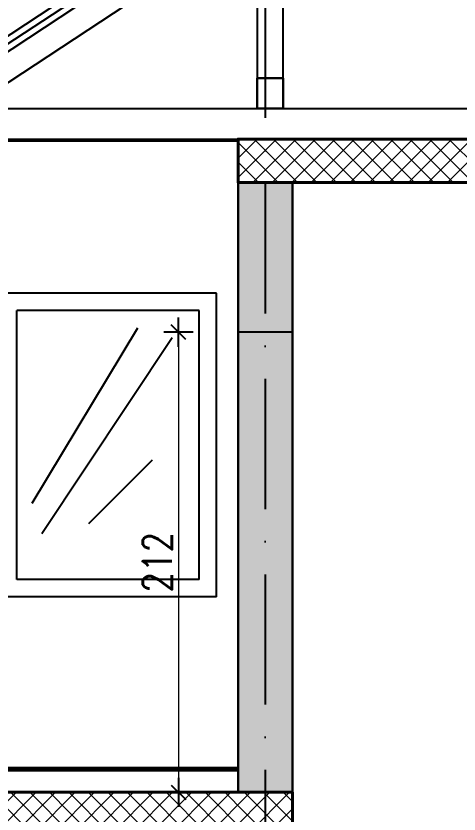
# Model space of a CAD drawing. Header units: metres. Extents: x 2674 to 33045, y -10854 to 2806.
# Drawn here: x 28069.6 to 28273.8, y 1369 to 1736.7 of the extents above; entities that cross this region are included whole.
import ezdxf

# ---------------------------------------------------------------- set-up
doc = ezdxf.new("R2010")
doc.units = ezdxf.units.M
doc.linetypes.add('ACAD_ISO10W100', pattern=[18, 12, -3, 0, -3])
doc.layers.add('2d hamdia', color=7, linetype='Continuous')
doc.styles.add('_DIM Romans 0.8', font='romans.shx', dxfattribs={"width": 0.8})
doc.dimstyles.new('50 jasht', dxfattribs={"dimscale": 15, "dimtxt": 0.9, "dimasz": 0.3, "dimexe": 1.25, "dimexo": 0.625, "dimgap": 0.2, "dimtad": 1, "dimdec": 0, "dimzin": 12, "dimdsep": 46, "dimtxsty": '_DIM Romans 0.8', "dimblk": '- Kosa Crta za DIM (Mala)', "dimcen": 1, "dimse1": 1, "dimse2": 1, "dimclrd": 256, "dimclrt": 256, "dimazin": 3, "dimtfac": 1, "dimtdec": 0, "dimtix": 1, "dimtmove": 0, "dimatfit": 3, "dimfxl": 1, "dimlwd": 0, "dimarcsym": 0})

# ---------------------------------------------------------------- blocks, each defined once
blk = doc.blocks.new('- Kosa Crta za DIM (Mala)')
for points in [[(0, -1.5), (0, 1.5)], [(-1.5, 0), (1.5, 0)], [(-0.75, -0.75), (0.75, 0.75)]]:
    blk.add_lwpolyline(points)
blk = doc.blocks.new('*D544')
at = {"lineweight": 0, "transparency": 16777216}
blk.add_line((27729.62, 1563.51), (27729.62, 2034.17), dxfattribs=at)
at = {"layer": 'Defpoints', "color": 0, "lineweight": 0, "transparency": 16777216}
for p in [(27729.62, 2038.67), (28464.5, 2038.67), (27797, 1559.01)]:
    blk.add_point(p, dxfattribs=at)
at = {"lineweight": 0, "transparency": 16777216, "xscale": 4.5, "yscale": 4.5, "zscale": 4.5}
for p, rotation in [((27729.62, 2038.67), 90), ((27729.62, 1559.01), 270)]:
    blk.add_blockref('- Kosa Crta za DIM (Mala)', p, dxfattribs=dict(at, rotation=rotation))
at = {"lineweight": 0, "transparency": 16777216, "insert": (27719.87, 1798.84), "char_height": 13.5, "attachment_point": 5, "rotation": 90, "style": '_DIM Romans 0.8'}
blk.add_mtext('480', dxfattribs=at)
blk = doc.blocks.new('*D548')
at = {"lineweight": 0, "transparency": 16777216}
blk.add_line((27705.38, 1383.51), (27705.38, 1674.51), dxfattribs=at)
at = {"layer": 'Defpoints', "color": 0, "lineweight": 0, "transparency": 16777216}
for p in [(27705.38, 1679.01), (28172, 1679.01), (27797, 1379.01)]:
    blk.add_point(p, dxfattribs=at)
at = {"lineweight": 0, "transparency": 16777216, "xscale": 4.5, "yscale": 4.5, "zscale": 4.5}
for p, rotation in [((27705.38, 1679.01), 90), ((27705.38, 1379.01), 270)]:
    blk.add_blockref('- Kosa Crta za DIM (Mala)', p, dxfattribs=dict(at, rotation=rotation))
at = {"lineweight": 0, "transparency": 16777216, "insert": (27695.63, 1529.01), "char_height": 13.5, "attachment_point": 5, "rotation": 90, "style": '_DIM Romans 0.8'}
blk.add_mtext('300', dxfattribs=at)
blk = doc.blocks.new('*D549')
at = {"lineweight": 0, "transparency": 16777216}
blk.add_line((27705.38, 1683.51), (27705.38, 2034.17), dxfattribs=at)
at = {"layer": 'Defpoints', "color": 0, "lineweight": 0, "transparency": 16777216}
for p in [(27705.38, 2038.67), (28464.5, 2038.67), (28172, 1679.01)]:
    blk.add_point(p, dxfattribs=at)
at = {"lineweight": 0, "transparency": 16777216, "xscale": 4.5, "yscale": 4.5, "zscale": 4.5}
for p, rotation in [((27705.38, 2038.67), 90), ((27705.38, 1679.01), 270)]:
    blk.add_blockref('- Kosa Crta za DIM (Mala)', p, dxfattribs=dict(at, rotation=rotation))
at = {"lineweight": 0, "transparency": 16777216, "insert": (27695.63, 1858.84), "char_height": 13.5, "attachment_point": 5, "rotation": 90, "style": '_DIM Romans 0.8'}
blk.add_mtext('360', dxfattribs=at)
blk = doc.blocks.new('*D550')
at = {"lineweight": 0, "transparency": 16777216}
blk.add_line((27681.03, 2034.17), (27681.03, 459.51), dxfattribs=at)
at = {"layer": 'Defpoints', "color": 0, "lineweight": 0, "transparency": 16777216}
for p in [(28464.5, 2038.67), (27681.03, 455.01), (27797, 455.01)]:
    blk.add_point(p, dxfattribs=at)
at = {"lineweight": 0, "transparency": 16777216, "xscale": 4.5, "yscale": 4.5, "zscale": 4.5}
for p, rotation in [((27681.03, 2038.67), 90), ((27681.03, 455.01), 270)]:
    blk.add_blockref('- Kosa Crta za DIM (Mala)', p, dxfattribs=dict(at, rotation=rotation))
at = {"lineweight": 0, "transparency": 16777216, "insert": (27671.28, 1246.84), "char_height": 13.5, "attachment_point": 5, "rotation": 90, "style": '_DIM Romans 0.8'}
blk.add_mtext('1584', dxfattribs=at)
blk = doc.blocks.new('*D592')
at = {"lineweight": 0, "transparency": 16777216}
blk.add_line((28144.49, 1586.51), (28144.49, 1383.51), dxfattribs=at)
at = {"layer": 'Defpoints', "color": 0, "lineweight": 0, "transparency": 16777216}
for p in [(28184.5, 1591.01), (28144.49, 1379.01), (28184.5, 1379.01)]:
    blk.add_point(p, dxfattribs=at)
at = {"lineweight": 0, "transparency": 16777216, "xscale": 4.5, "yscale": 4.5, "zscale": 4.5}
for p, rotation in [((28144.49, 1591.01), 90), ((28144.49, 1379.01), 270)]:
    blk.add_blockref('- Kosa Crta za DIM (Mala)', p, dxfattribs=dict(at, rotation=rotation))
at = {"lineweight": 0, "transparency": 16777216, "insert": (28134.74, 1485.01), "char_height": 13.5, "attachment_point": 5, "rotation": 90, "style": '_DIM Romans 0.8'}
blk.add_mtext('212', dxfattribs=at)

msp = doc.modelspace()

# ---------------------------------------------------------------- hatches: boundary and pattern name
at = {"lineweight": 30}
h = msp.add_hatch(color=253, dxfattribs=at)
h.paths.add_polyline_path([(28172, 1680.01), (28042, 1680.01), (28042, 1679.01), (28172, 1679.01)])
h.paths.add_polyline_path([(27822, 1563.17), (27819, 1561.19), (27819, 1559.01), (27821.14, 1559.01), (27822, 1559.58)])
h.paths.add_polyline_path([(27822, 1566.76), (27819, 1564.78), (27819, 1561.19), (27822, 1563.17)])
h.paths.add_polyline_path([(27822, 1575.62), (27866.46, 1604.93), (27866.46, 1608.52), (27819, 1577.24), (27819, 1564.78), (27822, 1566.76)])
h.paths.add_polyline_path([(27978.84, 1679.01), (27992.28, 1679.01), (27996.83, 1682.01), (27981.35, 1682.01), (27975.47, 1680.38), (27866.46, 1608.52), (27866.46, 1604.93)])
h.paths.add_polyline_path([(27981.35, 1682.01), (27977.94, 1682.01), (27975.47, 1680.38)], flags=17)
h.paths.add_polyline_path([(28002.29, 1682.01), (27996.83, 1682.01), (27992.28, 1679.01), (27997.73, 1679.01)])
h.paths.add_polyline_path([(28007.74, 1682.01), (28002.29, 1682.01), (27997.73, 1679.01), (28003.19, 1679.01)])
h.paths.add_polyline_path([(28042, 1682.01), (28007.74, 1682.01), (28003.19, 1679.01), (28042, 1679.01)])
h = msp.add_hatch(color=255, dxfattribs=at)
h.paths.add_polyline_path([(28722, 1660.01), (28697, 1660.01), (28697, 1599.01), (28722, 1599.01)])
h.paths.add_polyline_path([(28197, 1660.01), (28172, 1660.01), (28172, 1379.01), (28197, 1379.01)])
h.paths.add_polyline_path([(27822, 1459.01), (27797, 1459.01), (27797, 1379.01), (27822, 1379.01)])
at = {"layer": '2d hamdia', "lineweight": 0}
h = msp.add_hatch(dxfattribs=at)
h.set_pattern_fill('ANSI37', color=26, scale=2, style=0)
h.paths.add_polyline_path([(29132, 1379.01), (28542, 1379.01), (28542, 1359.01), (29132, 1359.01)])
h.paths.add_polyline_path([(28722, 1660.01), (28172, 1660.01), (28172, 1680.01), (28722, 1680.01)])
h = msp.add_hatch(dxfattribs=at)
h.set_pattern_fill('ANSI37', color=26, scale=2, style=0)
h.set_pattern_definition([(45, (29119.129, 1350.625), (-4.490128, 4.490128), []), (135, (29119.129, 1350.625), (-4.490128, -4.490128), [])])
h.paths.add_polyline_path([(28197, 1379.01), (27797, 1379.01), (27797, 1359.01), (28197, 1359.01)])

# ---------------------------------------------------------------- linework, layer by layer
at = {"color": 124, "linetype": 'ACAD_ISO10W100', "lineweight": 25, "ltscale": 5}
msp.add_line((28184.5, 2110.13), (28184.5, 308.13), dxfattribs=at)
at = {"color": 9}
for p, q in [((28464.5, 1990.28), (27757, 1523.92)), ((28464.5, 1986.69), (27757, 1520.32)), ((28464.5, 1983.1), (27757, 1516.73)), ((28464.5, 1968.72), (28037.13, 1687.01))]:
    msp.add_line(p, q, dxfattribs=at)
for p, q in [((28180.79, 1807.71), (28180.79, 1694.01)), ((28192.79, 1694.01), (28192.79, 1807.71)), ((28042, 1694.01), (28703.5, 1694.01)), ((28172, 1679.01), (27978.84, 1679.01)), ((28042, 1680.01), (28697, 1680.01)), ((28172, 1660.01), (28172, 1379.01)), ((28197, 1660.01), (28197, 1379.01)), ((28162, 1609.01), (28062, 1609.01)), ((28162, 1469.01), (28162, 1609.01)), ((28154, 1601.01), (28070, 1601.01)), ((28070, 1477.01), (28070, 1601.01)), ((28154, 1477.01), (28154, 1601.01)), ((28197, 1591.01), (28172, 1591.01)), ((28154, 1477.01), (28070, 1477.01)), ((28162, 1469.01), (28062, 1469.01)), ((27822, 1389.01), (28172, 1389.01)), ((27797, 1379.01), (28197, 1379.01)), ((28197, 1379.01), (28197, 1359.01))]:
    msp.add_line(p, q)
at = {"color": 4}
for p, q in [((28077.04, 1512.3), (28125.73, 1593.03)), ((28081.55, 1498.31), (28141.51, 1588.52)), ((28103.19, 1502.82), (28132.5, 1532.14))]:
    msp.add_line(p, q, dxfattribs=at)
at = {"lineweight": 30}
for points in [[(28180.79, 1694.01), (28180.79, 1708.01), (28192.79, 1708.01), (28192.79, 1694.01)], [(28197, 1660.01), (28172, 1660.01), (28172, 1379.01), (28197, 1379.01)]]:
    msp.add_lwpolyline(points, close=True, dxfattribs=at)
at = {"lineweight": 40}
for points in [[(28722, 1660.01), (28172, 1660.01), (28172, 1680.01), (28722, 1680.01)], [(27822, 1359.01), (28197, 1359.01), (28197, 1379.01), (27797, 1379.01), (27797, 1359.01), (27797, 1349.01), (27822, 1349.01)]]:
    msp.add_lwpolyline(points, close=True, dxfattribs=at)
at = {"layer": '2d hamdia', "color": 44, "lineweight": 50}
msp.add_line((27822, 1390.01), (28172, 1390.01), dxfattribs=at)

# ---------------------------------------------------------------- dimensions: what is measured, and where the dimension line sits
at = {"lineweight": 0}
for base, p1, p2, picture, middle in [((27681.03, 455.01), (28464.5, 2038.67), (27797, 455.01), '*D550', (27671.28, 1246.84)), ((28144.49, 1379.01), (28184.5, 1591.01), (28184.5, 1379.01), '*D592', (28134.74, 1485.01))]:
    dim = msp.add_linear_dim(base=base, p1=p1, p2=p2, angle=90, dimstyle='50 jasht', dxfattribs=at)
    dim.commit()
    dim.dimension.update_dxf_attribs({"geometry": picture, "text_midpoint": middle})
for base, p1, p2, picture, middle in [((27705.38, 2038.67), (28172, 1679.01), (28464.5, 2038.67), '*D549', (27695.63, 1858.84)), ((27729.62, 2038.67), (27797, 1559.01), (28464.5, 2038.67), '*D544', (27719.87, 1798.84)), ((27705.38, 1679.01), (27797, 1379.01), (28172, 1679.01), '*D548', (27695.63, 1529.01))]:
    dim = msp.add_linear_dim(base=base, p1=p1, p2=p2, angle=90, dimstyle='50 jasht', override={"dimtmove": 1}, dxfattribs=at)
    dim.commit()
    dim.dimension.update_dxf_attribs({"geometry": picture, "text_midpoint": middle})

doc.saveas('drawing.dxf')
